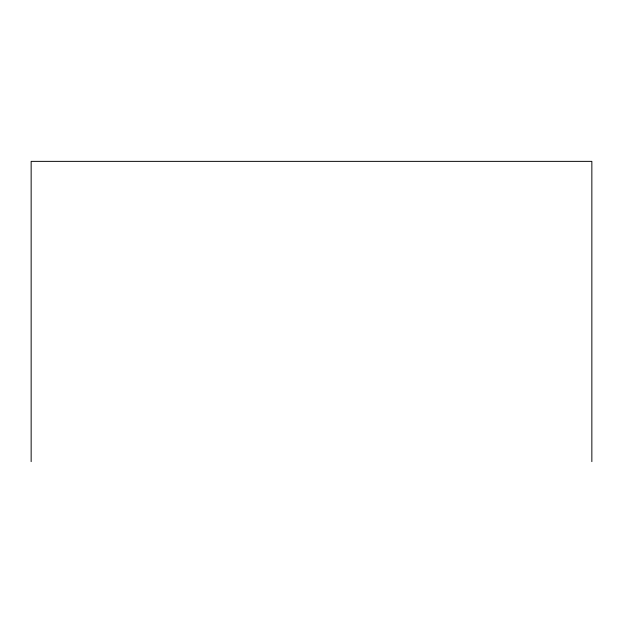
<?xml version="1.0" encoding="UTF-8"?>
<svg xmlns="http://www.w3.org/2000/svg" width="623" height="623" viewBox="0 0 623 623"><rect width="100%" height="100%" fill="white"/><g stroke="black" fill="none" stroke-linecap="round" stroke-linejoin="round"><path stroke-width="0.93" d="M591.85 461.635L591.85 161.365L31.15 161.365L31.15 461.635"/></g></svg>
